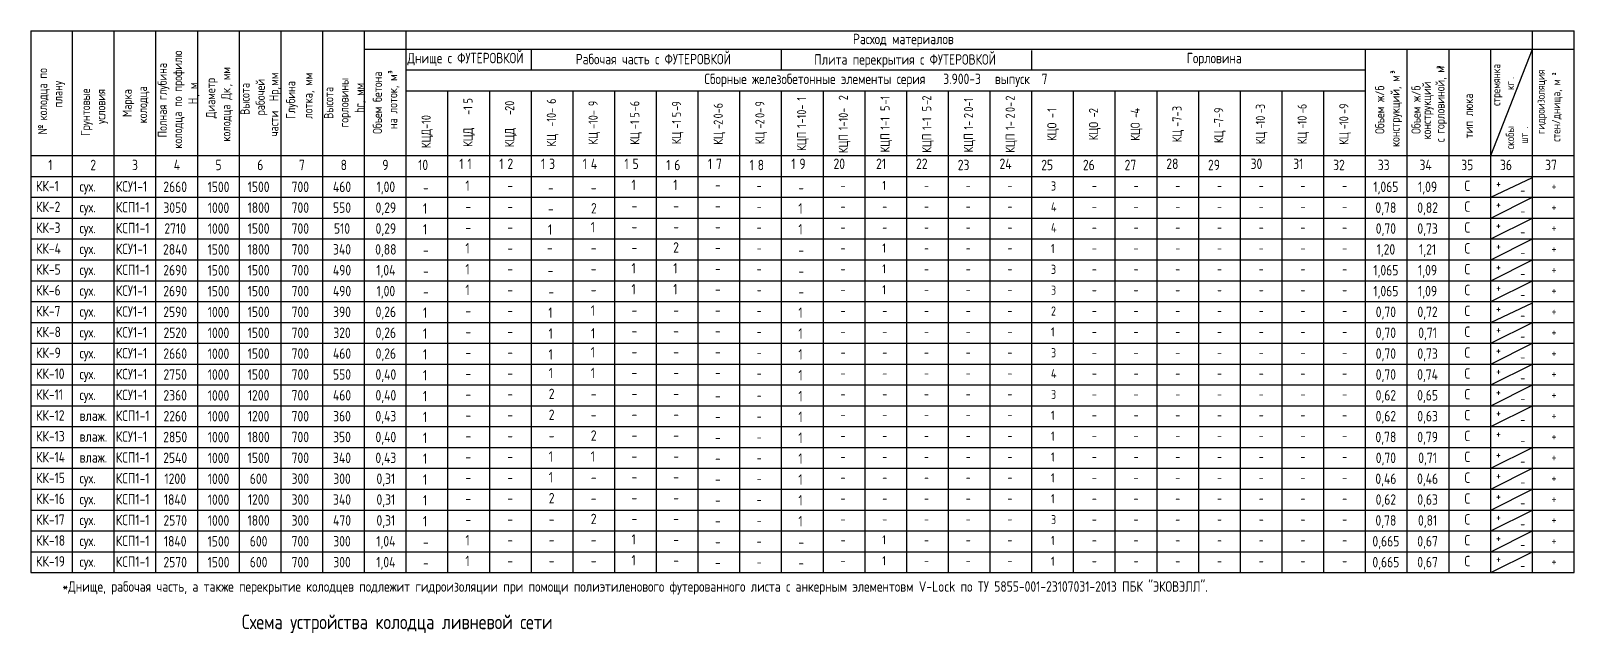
# Model space of a CAD drawing. Header units: millimetres. Extents: x 24859265 to 26550985, y 32092698 to 33532929.
# Drawn here: x 26067034 to 26104034, y 33061405 to 33075848 of the extents above; entities that cross this region are included whole.
import ezdxf
from ezdxf.enums import TextEntityAlignment as Align

# ---------------------------------------------------------------- set-up
doc = ezdxf.new("R2010")
doc.units = ezdxf.units.MM
doc.styles.add('GOST 2.304', font='GOST_0.TTF')

msp = doc.modelspace()

# ---------------------------------------------------------------- linework, layer by layer
for p, q in [((26067033.5911, 33075848.4948), (26104033.5911, 33075848.4948)), ((26068033.5911, 33062857.321), (26068033.5911, 33075848.4948)), ((26069033.5911, 33062857.321), (26069033.5911, 33075848.4948)), ((26070033.5911, 33062857.321), (26070033.5911, 33075848.4948)), ((26071033.5911, 33062857.321), (26071033.5911, 33075848.4948)), ((26072033.5911, 33062857.321), (26072033.5911, 33075848.4948)), ((26073033.5911, 33062857.321), (26073033.5911, 33075848.4948)), ((26074033.5911, 33062857.321), (26074033.5911, 33075848.4948)), ((26075033.5911, 33062857.321), (26075033.5911, 33075848.4948)), ((26076033.5911, 33062857.321), (26076033.5911, 33075848.4948)), ((26103033.5911, 33062857.321), (26103033.5911, 33075848.4948)), ((26104033.5911, 33062857.321), (26104033.5911, 33075848.4948)), ((26075033.5911, 33075413.3978), (26104033.5911, 33075413.3978)), ((26079033.5911, 33074913.3978), (26079033.5911, 33075413.3978)), ((26085033.5911, 33074913.3978), (26085033.5911, 33075413.3978)), ((26099033.5911, 33062857.321), (26099033.5911, 33075413.3978)), ((26100033.5911, 33062857.321), (26100033.5911, 33075413.3978)), ((26101033.5911, 33062857.321), (26101033.5911, 33075413.3978)), ((26102033.5911, 33066857.321), (26102033.5911, 33075413.3978)), ((26103033.5911, 33062857.321), (26103033.5911, 33075413.3978)), ((26091033.5911, 33074913.3978), (26091033.5911, 33075380.9463)), ((26068033.5911, 33062857.321), (26068033.5911, 33074848.4948)), ((26069033.5911, 33062857.321), (26069033.5911, 33074848.4948)), ((26070033.5911, 33062857.321), (26070033.5911, 33074848.4948)), ((26071033.5911, 33062857.321), (26071033.5911, 33074848.4948)), ((26072033.5911, 33062857.321), (26072033.5911, 33074848.4948)), ((26074033.5911, 33062857.321), (26074033.5911, 33074848.4948)), ((26075033.5911, 33062857.321), (26075033.5911, 33074848.4948)), ((26076033.5911, 33074913.3978), (26099033.5911, 33074913.3978)), ((26076033.5911, 33062857.321), (26076033.5911, 33074848.4948)), ((26076033.5911, 33074413.3978), (26099033.5911, 33074413.3978)), ((26077033.5911, 33062857.321), (26077033.5911, 33074413.3978)), ((26078033.5911, 33062857.321), (26078033.5911, 33074413.3978)), ((26079033.5911, 33062857.321), (26079033.5911, 33074413.3978)), ((26080033.5911, 33062857.321), (26080033.5911, 33074413.3978)), ((26081033.5911, 33062857.321), (26081033.5911, 33074413.3978)), ((26082033.5911, 33062857.321), (26082033.5911, 33074413.3978)), ((26083033.5911, 33062857.321), (26083033.5911, 33074413.3978)), ((26084033.5911, 33062857.321), (26084033.5911, 33074413.3978)), ((26085033.5911, 33062857.321), (26085033.5911, 33074413.3978)), ((26086033.5911, 33062857.321), (26086033.5911, 33074413.3978)), ((26087033.5911, 33062857.321), (26087033.5911, 33074413.3978)), ((26088033.5911, 33062857.321), (26088033.5911, 33074413.3978)), ((26089033.5911, 33062857.321), (26089033.5911, 33074413.3978)), ((26090033.5911, 33062857.321), (26090033.5911, 33074413.3978)), ((26091033.5911, 33062857.321), (26091033.5911, 33074413.3978)), ((26092033.5911, 33062857.321), (26092033.5911, 33074413.3978)), ((26093033.5911, 33062857.321), (26093033.5911, 33074413.3978)), ((26094033.5911, 33062857.321), (26094033.5911, 33074413.3978)), ((26095033.5911, 33062857.321), (26095033.5911, 33074413.3978)), ((26096033.5911, 33062857.321), (26096033.5911, 33074413.3978)), ((26097033.5911, 33062857.321), (26097033.5911, 33074413.3978)), ((26098033.5911, 33062857.321), (26098033.5911, 33074413.3978)), ((26102033.5911, 33062857.321), (26102033.5911, 33074413.3978)), ((26103033.5911, 33062857.321), (26103033.5911, 33074413.3978)), ((26104033.5911, 33067357.321), (26104033.5911, 33074413.3978)), ((26101033.5911, 33062857.321), (26101033.5911, 33073913.3978)), ((26077033.5911, 33062857.321), (26077033.5911, 33073413.3978)), ((26078033.5911, 33062857.321), (26078033.5911, 33073413.3978)), ((26079033.5911, 33062857.321), (26079033.5911, 33073413.3978)), ((26080033.5911, 33062857.321), (26080033.5911, 33073413.3978)), ((26081033.5911, 33062857.321), (26081033.5911, 33073413.3978)), ((26082033.5911, 33062857.321), (26082033.5911, 33073413.3978)), ((26083033.5911, 33062857.321), (26083033.5911, 33073413.3978)), ((26084033.5911, 33062857.321), (26084033.5911, 33073413.3978)), ((26085033.5911, 33062857.321), (26085033.5911, 33073413.3978)), ((26086033.5911, 33062857.321), (26086033.5911, 33073413.3978)), ((26087033.5911, 33062857.321), (26087033.5911, 33073413.3978)), ((26088033.5911, 33062857.321), (26088033.5911, 33073413.3978)), ((26089033.5911, 33062857.321), (26089033.5911, 33073413.3978)), ((26090033.5911, 33062857.321), (26090033.5911, 33073413.3978)), ((26091033.5911, 33062857.321), (26091033.5911, 33073413.3978)), ((26092033.5911, 33062857.321), (26092033.5911, 33073413.3978)), ((26093033.5911, 33062857.321), (26093033.5911, 33073413.3978)), ((26094033.5911, 33062857.321), (26094033.5911, 33073413.3978)), ((26095033.5911, 33062857.321), (26095033.5911, 33073413.3978)), ((26096033.5911, 33062857.321), (26096033.5911, 33073413.3978)), ((26097033.5911, 33062857.321), (26097033.5911, 33073413.3978)), ((26098033.5911, 33062857.321), (26098033.5911, 33073413.3978)), ((26067033.5911, 33072857.321), (26104033.5911, 33072857.321)), ((26067033.5911, 33072357.321), (26104033.5911, 33072357.321)), ((26102033.5911, 33071857.321), (26103033.5911, 33072329.2825)), ((26067033.5911, 33071857.321), (26104033.5911, 33071857.321)), ((26102033.5911, 33071357.321), (26103033.5911, 33071857.321)), ((26067033.5911, 33071357.321), (26104033.5911, 33071357.321)), ((26102033.5911, 33070857.321), (26103033.5911, 33071357.321)), ((26067033.5911, 33070857.321), (26104033.5911, 33070857.321)), ((26102033.5911, 33070357.321), (26103033.5911, 33070857.321)), ((26067033.5911, 33070357.321), (26104033.5911, 33070357.321)), ((26102033.5911, 33069857.321), (26103033.5911, 33070357.321)), ((26067033.5911, 33069857.321), (26104033.5911, 33069857.321)), ((26102033.5911, 33069357.321), (26103033.5911, 33069857.321)), ((26067033.5911, 33069357.321), (26104033.5911, 33069357.321)), ((26102033.5911, 33068857.321), (26103033.5911, 33069329.2825)), ((26067033.5911, 33068857.321), (26104033.5911, 33068857.321)), ((26102033.5911, 33068357.321), (26103033.5911, 33068857.321)), ((26067033.5911, 33068357.321), (26104033.5911, 33068357.321)), ((26102033.5911, 33067857.321), (26103033.5911, 33068357.321)), ((26067033.5911, 33067857.321), (26104033.5911, 33067857.321)), ((26102033.5911, 33067357.321), (26103033.5911, 33067857.321)), ((26067033.5911, 33067357.321), (26104033.5911, 33067357.321)), ((26102033.5911, 33066857.321), (26103033.5911, 33067357.321)), ((26067033.5911, 33066857.321), (26104033.5911, 33066857.321)), ((26102033.5911, 33066357.321), (26103033.5911, 33066857.321)), ((26067033.5911, 33066357.321), (26104033.5911, 33066357.321)), ((26067033.5911, 33065857.321), (26104033.5911, 33065857.321)), ((26102033.5911, 33065357.321), (26103033.5911, 33065857.321)), ((26067033.5911, 33065357.321), (26104033.5911, 33065357.321)), ((26102033.5911, 33064857.321), (26103033.5911, 33065357.321)), ((26067033.5911, 33064857.321), (26104033.5911, 33064857.321)), ((26102033.5911, 33064357.321), (26103033.5911, 33064857.321)), ((26067033.5911, 33064357.321), (26104033.5911, 33064357.321)), ((26102033.5911, 33063857.321), (26103033.5911, 33064357.321)), ((26067033.5911, 33063857.321), (26104033.5911, 33063857.321)), ((26102033.5911, 33063357.321), (26103033.5911, 33063857.321)), ((26067033.5911, 33063357.321), (26104033.5911, 33063357.321)), ((26102033.5911, 33062857.321), (26103033.5911, 33063357.321)), ((26067033.5911, 33062857.321), (26104033.5911, 33062857.321))]:
    msp.add_line(p, q)
at = {"ltscale": 0.01}
for p, q in [((26067033.5911, 33075848.4948), (26067033.5911, 33067357.321)), ((26102033.5911, 33072857.321), (26103033.5911, 33075413.3978)), ((26067033.5911, 33074848.4948), (26067033.5911, 33062857.321))]:
    msp.add_line(p, q, dxfattribs=at)

# ---------------------------------------------------------------- texts
at = {"linetype": 'ByBlock', "style": 'GOST 2.304'}
for s, height, p in [('Расход материалов', 250, (26086743.3921, 33075528.707)), ('Днище с ФУТЕРОВКОЙ', 250, (26076061.947, 33075071.3043)), ('Рабочая часть с ФУТЕРОВКОЙ', 250, (26080095.877, 33075046.5274)), ('Плита перекрытия с ФУТЕРОВКОЙ', 250, (26085814.8138, 33075038.2328)), ('Горловина', 250, (26094744.2092, 33075071.3043)), ('Сборные железобетонные элементы серия ', 250, (26083180.9855, 33074571.3043)), ('3.900-3 ', 250, (26088907.653, 33074571.3043)), ('выпуск ', 250, (26090145.3887, 33074571.3043)), ('7', 250, (26091266.7019, 33074571.3043)), ('*Днище, рабочая часть, а также перекрытие колодцев подлежит гидроизоляции при помощи полиэтиленового футерованного листа с анкерным элементовм V-Lock по ТУ 5855-001-23107031-2013 ПБК "ЭКОВЭЛЛ".', 250, (26067791.2154, 33062398.2606)), ('Схема устройства колодца ливневой сети', 350, (26072094.4559, 33061500.0087))]:
    msp.add_text(s, height=height, dxfattribs=at).set_placement(p)
for s, height, p in [('Полная глубина', 220, (26070293.7639, 33073292.9318)), ('колодца по профилю', 220, (26070660.4306, 33073024.3076)), ('стремянка', 200, (26102262.7074, 33074048.4722)), ('колодца по', 220, (26067424.84, 33073701.8766)), ('Диаметр', 220, (26071452.4433, 33073754.2612)), ('мм', 220, (26071819.11, 33074667.0063)), ('рабочей', 220, (26072643.8767, 33073819.9347)), ('мм', 220, (26072970.599, 33074533.8294)), ('лотка, мм', 220, (26073786.8824, 33073738.6697)), ('горловины', 220, (26074650.408, 33073531.1511)), ('Объем бетона ', 220, (26075452.4433, 33073375.2278)), ('³', 220, (26075819.11, 33074819.5945)), ('на лоток, м', 220, (26075819.11, 33073492.5744)), ('конструкций, м', 220, (26099850.5206, 33073063.6157)), ('³', 220, (26099850.5206, 33074819.5945)), ('с горловиной, м', 220, (26100928.3578, 33073178.3703)), ('³', 220, (26100958.5959, 33074934.349)), ('.', 200, (26102596.0407, 33074697.6623)), ('гидроизоляция', 200, (26103330.787, 33073373.6709)), ('стен/днища, м', 200, (26103702.2156, 33073188.0841)), ('²', 200, (26103702.2156, 33074779.2028)), ('плану', 220, (26067791.5067, 33074012.8249)), ('Грунтовые', 220, (26068452.4433, 33073328.0391)), ('условия', 220, (26068819.11, 33073614.9667)), ('Марка', 220, (26069452.4433, 33073781.0143)), ('колодца', 220, (26069819.11, 33073630.1571)), ('м', 220, (26071027.0972, 33074451.9923)), (', ', 220, (26071027.0972, 33074269.7066)), ('колодца Дк', 220, (26071819.11, 33073193.8721)), (', ', 220, (26071819.11, 33074513.9366)), ('Высота', 220, (26072277.21, 33073833.9875)), ('части  Нр', 220, (26072970.599, 33073315.2359)), (',', 220, (26072970.599, 33074439.5437)), ('Глубина', 220, (26073372.6812, 33073738.6697)), ('Высота', 220, (26074283.7414, 33073738.6697)), (' hr, мм', 220, (26075017.0747, 33073766.9554)), ('Объем ж/б ', 220, (26099483.8539, 33073375.2278)), ('Объем ж/б ', 220, (26100353.5248, 33073375.2278)), ('конструкций', 220, (26100604.5426, 33073242.1221)), ('тип люка', 220, (26101610.4181, 33073268.7189)), ('кг', 200, (26102596.0407, 33074430.86)), ('Н', 220, (26071027.0972, 33074089.303)), ('9', 220, (26080622.2518, 33074042.7469)), ('-10-', 220, (26080622.2518, 33073496.1985)), ('-6', 220, (26081622.2518, 33073919.5259)), ('9', 220, (26082622.2518, 33074034.283)), ('-', 220, (26082622.2518, 33073931.9365)), ('0-6', 220, (26083622.2518, 33073748.5982)), ('9', 220, (26084622.2518, 33074034.283)), ('0-', 220, (26084622.2518, 33073761.0088)), ('1', 220, (26085622.2518, 33074175.1749)), ('-10-', 220, (26085622.2518, 33073628.6264)), ('2', 220, (26086622.2518, 33074183.6387)), ('1-10-', 220, (26086622.2518, 33073466.1626)), ('-1', 220, (26087622.2518, 33074081.5773)), ('5', 220, (26087622.2518, 33073927.5773)), ('2', 220, (26088622.2518, 33074175.1749)), ('5', 220, (26088622.2518, 33073918.8283)), ('-', 220, (26088622.2518, 33074072.8283)), ('0-1', 220, (26089622.2518, 33073910.6496)), ('2', 220, (26090622.2518, 33074175.1749)), ('0-', 220, (26090622.2518, 33073901.9006)), ('1', 220, (26091622.2518, 33073910.6496)), ('2', 220, (26092621.3514, 33073876.0739)), ('4', 220, (26093621.3514, 33073865.0739)), ('3', 220, (26094621.3514, 33073924.711)), ('7-9', 220, (26095621.3514, 33073634.0739)), ('3', 220, (26096621.3514, 33073971.2472)), ('-', 220, (26096621.3514, 33073868.9006)), ('6', 220, (26097621.3514, 33073971.2472)), ('-', 220, (26097621.3514, 33073868.9006)), ('-9', 220, (26098622.2518, 33073856.1899)), ('№', 220, (26067424.84, 33073364.1929)), ('5', 220, (26081622.2518, 33073765.5259)), ('-1', 220, (26081622.2518, 33073492.2517)), ('5', 220, (26082622.2518, 33073777.9365)), ('-1', 220, (26082622.2518, 33073504.6623)), ('2', 220, (26083622.2518, 33073594.5982)), ('-', 220, (26083622.2518, 33073492.2517)), ('2', 220, (26084622.2518, 33073607.0088)), ('-', 220, (26084622.2518, 33073504.6623)), ('1', 220, (26085622.2518, 33073518.6264)), ('1-1', 220, (26087622.2518, 33073483.3754)), ('1-1', 220, (26088622.2518, 33073474.6264)), ('2', 220, (26089622.2518, 33073756.6496)), ('1-', 220, (26089622.2518, 33073483.3754)), ('2', 220, (26090622.2518, 33073747.9006)), ('1-', 220, (26090622.2518, 33073474.6264)), ('КЦО', 220, (26091622.2518, 33073206.6496)), ('-', 220, (26091622.2518, 33073756.6496)), ('КЦО', 220, (26092621.3514, 33073223.7274)), ('-', 220, (26092621.3514, 33073773.7274)), ('КЦО', 220, (26093621.3514, 33073212.7274)), ('-', 220, (26093621.3514, 33073762.7274)), ('-7-', 220, (26094621.3514, 33073549.0903)), ('-', 220, (26095621.3514, 33073531.7274)), ('10', 220, (26096621.3514, 33073604.9006)), ('-', 220, (26096621.3514, 33073502.5541)), ('10', 220, (26097621.3514, 33073604.9006)), ('-', 220, (26097621.3514, 33073502.5541)), ('10', 220, (26098622.2518, 33073592.1899)), ('-', 220, (26098622.2518, 33073489.8434)), ('КЦ', 220, (26080622.2518, 33073122.1985)), ('КЦ', 220, (26081622.2518, 33073118.2517)), ('КЦ', 220, (26082622.2518, 33073130.6623)), ('КЦ', 220, (26083622.2518, 33073118.2517)), ('КЦ', 220, (26084622.2518, 33073130.6623)), ('КЦП', 220, (26085622.2518, 33072968.6264)), ('КЦП', 220, (26086622.2518, 33072916.1626)), ('КЦП', 220, (26087622.2518, 33072933.3754)), ('КЦП', 220, (26088622.2518, 33072924.6264)), ('КЦП', 220, (26089622.2518, 33072933.3754)), ('КЦП', 220, (26090622.2518, 33072924.6264)), ('КЦ', 220, (26094621.3514, 33073175.0903)), ('КЦ', 220, (26095621.3514, 33073157.7274)), ('КЦ', 220, (26096621.3514, 33073128.5541)), ('КЦ', 220, (26097621.3514, 33073128.5541)), ('КЦ', 220, (26098622.2518, 33073115.8434)), ('скобы', 200, (26102595.9497, 33073010.7578)), ('шт', 200, (26102929.2831, 33073150.7578)), ('.', 200, (26102929.2831, 33073510.7578))]:
    msp.add_text(s, height=height, rotation=90, dxfattribs=at).set_placement(p)
at = {"style": 'GOST 2.304'}
for s, p in [('5', (26077622.2518, 33074107.7764)), ('-1', (26077622.2518, 33073834.5022)), ('20', (26078621.3514, 33073930.6459)), ('-', (26078621.3514, 33073828.2994)), ('6', (26079622.2518, 33074097.7469)), ('-10-', (26079622.2518, 33073551.1985)), ('КЦД-10', (26076620.1477, 33073036.1393)), ('КЦД', (26077622.2518, 33073064.5022)), ('КЦД', (26078621.3514, 33073058.2994)), ('КЦ', (26079622.2518, 33073074.5318))]:
    msp.add_text(s, height=220, rotation=90, dxfattribs=at).set_placement(p)
for s, height, p in [('1', 250, (26067448.8657, 33072507.3679)), ('2', 250, (26068460.1534, 33072507.3679)), ('3', 250, (26069460.1534, 33072507.3679)), ('4', 250, (26070460.1534, 33072507.3679)), ('5', 250, (26071460.1534, 33072507.3679)), ('6', 250, (26072460.1534, 33072507.3679)), ('7', 250, (26073460.1534, 33072507.3679)), ('8', 250, (26074460.1534, 33072507.3679)), ('9', 250, (26075460.1534, 33072507.3679)), ('10', 250, (26076318.972, 33072507.3679)), ('1', 250, (26077307.0063, 33072534.3831)), ('1', 250, (26077501.2423, 33072534.3831)), ('1', 250, (26078265.3397, 33072534.3831)), ('2', 250, (26078459.5757, 33072534.3831)), ('1', 250, (26079265.3397, 33072534.3831)), ('3', 250, (26079459.5757, 33072534.3831)), ('1', 250, (26080265.3397, 33072534.3831)), ('4', 250, (26080459.5757, 33072534.3831)), ('1', 250, (26081265.3397, 33072534.3831)), ('5', 250, (26081459.5757, 33072534.3831)), ('1', 250, (26082265.3397, 33072506.3447)), ('6', 250, (26082459.5757, 33072506.3447)), ('1', 250, (26083265.3397, 33072534.3831)), ('7', 250, (26083459.5757, 33072534.3831)), ('1', 250, (26084265.3397, 33072506.3447)), ('8', 250, (26084459.5757, 33072506.3447)), ('1', 250, (26085265.3397, 33072534.3831)), ('9', 250, (26085459.5757, 33072534.3831)), ('20', 250, (26086277.3053, 33072535.4063)), ('21', 250, (26087298.1387, 33072535.4063)), ('22', 250, (26088256.472, 33072535.4063)), ('23', 250, (26089256.472, 33072507.3679)), ('24', 250, (26090256.472, 33072535.4063)), ('25', 250, (26091256.472, 33072507.3679)), ('26', 250, (26092256.472, 33072507.3679)), ('27', 250, (26093256.472, 33072507.3679)), ('28', 250, (26094256.472, 33072535.4063)), ('29', 250, (26095256.472, 33072507.3679)), ('30', 250, (26096277.3053, 33072535.4063)), ('31', 250, (26097298.1387, 33072535.4063)), ('32', 250, (26098256.472, 33072507.3679)), ('33', 250, (26099326.2018, 33072507.3679)), ('34', 250, (26100326.2018, 33072507.3679)), ('35', 250, (26101326.2018, 33072507.3679)), ('36', 250, (26102256.472, 33072507.3679)), ('37', 250, (26103338.1604, 33072507.3679)), ('КК-1', 250, (26067155.6963, 33072001.9316)), ('сух.', 250, (26068200.1768, 33071994.3148)), ('КСУ1-1', 250, (26069070.9433, 33071993.4144)), ('1', 250, (26077452.609, 33072010.4676)), ('-', 250, (26078456.0197, 33072016.7082)), ('1', 250, (26081433.7797, 33072029.0842)), ('1', 250, (26082433.7797, 33072029.0842)), ('-', 250, (26083433.7797, 33072029.0842)), ('-', 220, (26084433.7797, 33072029.0842)), ('-', 220, (26086445.6457, 33072031.5734)), ('1', 220, (26087445.6457, 33072031.5734)), ('-', 220, (26088445.6457, 33072031.5734)), ('-', 220, (26089445.6457, 33072031.5734)), ('-', 220, (26090445.6457, 33072031.5734)), ('3', 220, (26091490.4099, 33072018.4261)), ('-', 220, (26092470.6568, 33072028.7686)), ('-', 220, (26093470.6568, 33072028.7686)), ('-', 220, (26094470.6568, 33072028.7686)), ('-', 220, (26095470.6568, 33072028.7686)), ('-', 220, (26096470.6568, 33072028.7686)), ('-', 220, (26097470.6568, 33072028.7686)), ('-', 220, (26098470.6568, 33072028.7686)), ('С', 250, (26101405.8985, 33072008.2514)), ('+', 220, (26102158.9953, 33072079.2892)), ('+', 220, (26103490.4099, 33072018.4261)), ('КК-2', 250, (26067155.6963, 33071501.9316)), ('КСП1-1', 250, (26069070.9433, 33071493.4144)), ('1', 250, (26076435.0549, 33071464.63)), ('-', 250, (26076435.0549, 33071964.63)), ('-', 250, (26079431.0579, 33071958.0536)), ('-', 250, (26080458.0208, 33071962.5549)), ('2', 250, (26080463.4998, 33071469.0721)), ('1', 250, (26085435.0549, 33071464.63)), ('-', 250, (26085435.0549, 33071964.63)), ('4', 220, (26091490.4099, 33071518.4261)), ('С', 250, (26101405.8985, 33071508.2514)), ('+', 220, (26102158.9953, 33071579.2892)), ('-', 220, (26102742.1376, 33071917.1045)), ('сух.', 250, (26068200.1768, 33071494.3148)), ('-', 250, (26077452.609, 33071510.4676)), ('-', 250, (26078456.0197, 33071516.7082)), ('-', 250, (26079431.0579, 33071458.0536)), ('-', 250, (26081433.7797, 33071529.0842)), ('-', 250, (26082433.7797, 33071529.0842)), ('-', 250, (26083433.7797, 33071529.0842)), ('-', 220, (26084433.7797, 33071529.0842)), ('-', 220, (26086445.6457, 33071531.5734)), ('-', 220, (26087445.6457, 33071531.5734)), ('-', 220, (26088445.6457, 33071531.5734)), ('-', 220, (26089445.6457, 33071531.5734)), ('-', 220, (26090445.6457, 33071531.5734)), ('-', 220, (26092470.6568, 33071528.7686)), ('-', 220, (26093470.6568, 33071528.7686)), ('-', 220, (26094470.6568, 33071528.7686)), ('-', 220, (26095470.6568, 33071528.7686)), ('-', 220, (26096470.6568, 33071528.7686)), ('-', 220, (26097470.6568, 33071528.7686)), ('-', 220, (26098470.6568, 33071528.7686)), ('-', 220, (26102742.1376, 33071417.1045)), ('+', 220, (26103490.4099, 33071518.4261)), ('КК-3', 250, (26067155.6963, 33071001.9316)), ('сух.', 250, (26068200.1768, 33070994.3148)), ('КСП1-1', 250, (26069070.9433, 33070993.4144)), ('1', 250, (26076435.0549, 33070964.63)), ('-', 250, (26077452.609, 33071010.4676)), ('-', 250, (26078456.0197, 33071016.7082)), ('1', 250, (26079431.0579, 33070958.0536)), ('1', 250, (26080458.0208, 33071018.4261)), ('-', 250, (26081433.7797, 33071029.0842)), ('-', 250, (26082433.7797, 33071029.0842)), ('-', 250, (26083433.7797, 33071029.0842)), ('-', 220, (26084433.7797, 33071029.0842)), ('1', 250, (26085435.0549, 33070964.63)), ('-', 220, (26086445.6457, 33071031.5734)), ('-', 220, (26087445.6457, 33071031.5734)), ('-', 220, (26088445.6457, 33071031.5734)), ('-', 220, (26089445.6457, 33071031.5734)), ('-', 220, (26090445.6457, 33071031.5734)), ('4', 220, (26091490.4099, 33071018.4261)), ('-', 220, (26092470.6568, 33071028.7686)), ('-', 220, (26093470.6568, 33071028.7686)), ('-', 220, (26094470.6568, 33071028.7686)), ('-', 220, (26095470.6568, 33071028.7686)), ('-', 220, (26096470.6568, 33071028.7686)), ('-', 220, (26097470.6568, 33071028.7686)), ('-', 220, (26098470.6568, 33071028.7686)), ('С', 250, (26101405.8985, 33071008.2514)), ('+', 220, (26102158.9953, 33071079.2892)), ('-', 220, (26102742.1376, 33070917.1045)), ('+', 220, (26103490.4099, 33071018.4261)), ('КК-4', 250, (26067155.6963, 33070501.9316)), ('сух.', 250, (26068200.1768, 33070494.3148)), ('КСУ1-1', 250, (26069070.9433, 33070493.4144)), ('1', 250, (26077452.609, 33070510.4676)), ('-', 250, (26078456.0197, 33070516.7082)), ('-', 250, (26079409.4214, 33070521.1907)), ('-', 250, (26080458.0208, 33070518.4261)), ('-', 250, (26081433.7797, 33070529.0842)), ('2', 250, (26082433.7797, 33070529.0842)), ('-', 250, (26083433.7797, 33070529.0842)), ('-', 220, (26084433.7797, 33070529.0842)), ('-', 220, (26086445.6457, 33070531.5734)), ('1', 220, (26087445.6457, 33070531.5734)), ('-', 220, (26088445.6457, 33070531.5734)), ('-', 220, (26089445.6457, 33070531.5734)), ('-', 220, (26090445.6457, 33070531.5734)), ('1', 220, (26091490.4099, 33070518.4261)), ('-', 220, (26092470.6568, 33070528.7686)), ('-', 220, (26093470.6568, 33070528.7686)), ('-', 220, (26094470.6568, 33070528.7686)), ('-', 220, (26095470.6568, 33070528.7686)), ('-', 220, (26096470.6568, 33070528.7686)), ('-', 220, (26097470.6568, 33070528.7686)), ('-', 220, (26098470.6568, 33070528.7686)), ('С', 250, (26101405.8985, 33070508.2514)), ('+', 220, (26102158.9953, 33070579.2892)), ('+', 220, (26103490.4099, 33070518.4261)), ('КК-5', 250, (26067155.6963, 33070001.9316)), ('КСП1-1', 250, (26069070.9433, 33069993.4144)), ('-', 250, (26076435.0549, 33070464.63)), ('1', 250, (26077452.609, 33070010.4676)), ('1', 250, (26081433.7797, 33070029.0842)), ('1', 250, (26082433.7797, 33070029.0842)), ('-', 250, (26085435.0549, 33070464.63)), ('1', 220, (26087445.6457, 33070031.5734)), ('3', 220, (26091490.4099, 33070018.4261)), ('С', 250, (26101405.8985, 33070008.2514)), ('-', 220, (26102742.1376, 33070417.1045)), ('сух.', 250, (26068200.1768, 33069994.3148)), ('-', 250, (26076435.0549, 33069964.63)), ('-', 250, (26078456.0197, 33070016.7082)), ('-', 250, (26079424.477, 33069977.7827)), ('-', 250, (26080458.0208, 33070018.4261)), ('-', 250, (26083433.7797, 33070029.0842)), ('-', 220, (26084433.7797, 33070029.0842)), ('-', 250, (26085435.0549, 33069964.63)), ('-', 220, (26086445.6457, 33070031.5734)), ('-', 220, (26088445.6457, 33070031.5734)), ('-', 220, (26089445.6457, 33070031.5734)), ('-', 220, (26090445.6457, 33070031.5734)), ('-', 220, (26092470.6568, 33070028.7686)), ('-', 220, (26093470.6568, 33070028.7686)), ('-', 220, (26094470.6568, 33070028.7686)), ('-', 220, (26095470.6568, 33070028.7686)), ('-', 220, (26096470.6568, 33070028.7686)), ('-', 220, (26097470.6568, 33070028.7686)), ('-', 220, (26098470.6568, 33070028.7686)), ('+', 220, (26102158.9953, 33070079.2892)), ('-', 220, (26102742.1376, 33069917.1045)), ('+', 220, (26103490.4099, 33070018.4261)), ('КК-6', 250, (26067155.6963, 33069501.9316)), ('сух.', 250, (26068200.1768, 33069494.3148)), ('КСУ1-1', 250, (26069070.9433, 33069493.4144)), ('-', 250, (26076435.0549, 33069464.63)), ('1', 250, (26077452.609, 33069510.4676)), ('-', 250, (26078456.0197, 33069516.7082)), ('-', 250, (26079439.8627, 33069464.63)), ('-', 250, (26080458.0208, 33069518.4261)), ('1', 250, (26081433.7797, 33069529.0842)), ('1', 250, (26082433.7797, 33069529.0842)), ('-', 250, (26083433.7797, 33069529.0842)), ('-', 220, (26084433.7797, 33069529.0842)), ('-', 250, (26085435.0549, 33069464.63)), ('-', 220, (26086445.6457, 33069531.5734)), ('1', 220, (26087445.6457, 33069531.5734)), ('-', 220, (26088445.6457, 33069531.5734)), ('-', 220, (26089445.6457, 33069531.5734)), ('-', 220, (26090445.6457, 33069531.5734)), ('3', 220, (26091490.4099, 33069518.4261)), ('-', 220, (26092470.6568, 33069528.7686)), ('-', 220, (26093470.6568, 33069528.7686)), ('-', 220, (26094470.6568, 33069528.7686)), ('-', 220, (26095470.6568, 33069528.7686)), ('-', 220, (26096470.6568, 33069528.7686)), ('-', 220, (26097470.6568, 33069528.7686)), ('-', 220, (26098470.6568, 33069528.7686)), ('С', 250, (26101405.8985, 33069508.2514)), ('+', 220, (26102158.9953, 33069579.2892)), ('-', 220, (26102742.1376, 33069417.1045)), ('+', 220, (26103490.4099, 33069518.4261)), ('КК-7', 250, (26067155.6963, 33069001.9316)), ('сух.', 250, (26068200.1768, 33068994.3148)), ('КСУ1-1', 250, (26069070.9433, 33068993.4144)), ('1', 250, (26076435.0549, 33068964.63)), ('-', 250, (26077452.609, 33069010.4676)), ('-', 250, (26078456.0197, 33069016.7082)), ('1', 250, (26079439.8627, 33068964.63)), ('1', 250, (26080458.0208, 33069018.4261)), ('-', 250, (26081433.7797, 33069029.0842)), ('-', 250, (26082433.7797, 33069029.0842)), ('-', 250, (26083433.7797, 33069029.0842)), ('-', 220, (26084433.7797, 33069029.0842)), ('1', 250, (26085435.0549, 33068964.63)), ('-', 220, (26086445.6457, 33069031.5734)), ('-', 220, (26087445.6457, 33069031.5734)), ('-', 220, (26088445.6457, 33069031.5734)), ('-', 220, (26089445.6457, 33069031.5734)), ('-', 220, (26090445.6457, 33069031.5734)), ('2', 220, (26091490.4099, 33069018.4261)), ('-', 220, (26092470.6568, 33069028.7686)), ('-', 220, (26093470.6568, 33069028.7686)), ('-', 220, (26094470.6568, 33069028.7686)), ('-', 220, (26095470.6568, 33069028.7686)), ('-', 220, (26096470.6568, 33069028.7686)), ('-', 220, (26097470.6568, 33069028.7686)), ('-', 220, (26098470.6568, 33069028.7686)), ('С', 250, (26101405.8985, 33069008.2514)), ('+', 220, (26102158.9953, 33069079.2892)), ('+', 220, (26103490.4099, 33069018.4261)), ('КК-8', 250, (26067155.6963, 33068501.9316)), ('С', 250, (26101405.8985, 33068508.2514)), ('-', 220, (26102742.1376, 33068917.1045)), ('сух.', 250, (26068200.1768, 33068494.3148)), ('КСУ1-1', 250, (26069070.9433, 33068493.4144)), ('1', 250, (26076435.0549, 33068464.63)), ('-', 250, (26077452.609, 33068510.4676)), ('-', 250, (26078456.0197, 33068516.7082)), ('1', 250, (26079445.9549, 33068464.63)), ('1', 250, (26080463.4998, 33068469.0721)), ('-', 250, (26081433.7797, 33068529.0842)), ('-', 250, (26082433.7797, 33068529.0842)), ('-', 250, (26083433.7797, 33068529.0842)), ('-', 220, (26084433.7797, 33068529.0842)), ('1', 250, (26085435.0549, 33068464.63)), ('-', 220, (26086445.6457, 33068531.5734)), ('-', 220, (26087445.6457, 33068531.5734)), ('-', 220, (26088445.6457, 33068531.5734)), ('-', 220, (26089445.6457, 33068531.5734)), ('-', 220, (26090445.6457, 33068531.5734)), ('1', 220, (26091490.4099, 33068518.4261)), ('-', 220, (26092470.6568, 33068528.7686)), ('-', 220, (26093470.6568, 33068528.7686)), ('-', 220, (26094470.6568, 33068528.7686)), ('-', 220, (26095470.6568, 33068528.7686)), ('-', 220, (26096470.6568, 33068528.7686)), ('-', 220, (26097470.6568, 33068528.7686)), ('-', 220, (26098470.6568, 33068528.7686)), ('+', 220, (26102158.9953, 33068579.2892)), ('-', 220, (26102742.1376, 33068417.1045)), ('+', 220, (26103490.4099, 33068518.4261)), ('КК-9', 250, (26067155.6963, 33068001.9316)), ('сух.', 250, (26068200.1768, 33067994.3148)), ('КСУ1-1', 250, (26069070.9433, 33067993.4144)), ('1', 250, (26076435.0549, 33067964.63)), ('-', 250, (26077452.609, 33068010.4676)), ('-', 250, (26078456.0197, 33068016.7082)), ('1', 250, (26079445.9549, 33067964.63)), ('1', 250, (26080458.0208, 33068018.4261)), ('-', 250, (26081433.7797, 33068029.0842)), ('-', 250, (26082433.7797, 33068029.0842)), ('-', 250, (26083433.7797, 33068029.0842)), ('-', 220, (26084433.7797, 33068029.0842)), ('1', 250, (26085435.0549, 33067964.63)), ('-', 220, (26086445.6457, 33068031.5734)), ('-', 220, (26087445.6457, 33068031.5734)), ('-', 220, (26088445.6457, 33068031.5734)), ('-', 220, (26089445.6457, 33068031.5734)), ('-', 220, (26090445.6457, 33068031.5734)), ('3', 220, (26091490.4099, 33068018.4261)), ('-', 220, (26092470.6568, 33068028.7686)), ('-', 220, (26093470.6568, 33068028.7686)), ('-', 220, (26094470.6568, 33068028.7686)), ('-', 220, (26095470.6568, 33068028.7686)), ('-', 220, (26096470.6568, 33068028.7686)), ('-', 220, (26097470.6568, 33068028.7686)), ('-', 220, (26098470.6568, 33068028.7686)), ('С', 250, (26101405.8985, 33068008.2514)), ('+', 220, (26102158.9953, 33068079.2892)), ('-', 220, (26102742.1376, 33067917.1045)), ('+', 220, (26103490.4099, 33068018.4261)), ('КК-10', 250, (26067155.6963, 33067501.9316)), ('сух.', 250, (26068200.1768, 33067494.3148)), ('КСУ1-1', 250, (26069070.9433, 33067493.4144)), ('1', 250, (26076435.0549, 33067464.63)), ('1', 250, (26079450.5744, 33067517.0788)), ('1', 250, (26080458.0208, 33067518.4261)), ('-', 250, (26081433.7797, 33067529.0842)), ('-', 250, (26082433.7797, 33067529.0842)), ('-', 250, (26083433.7797, 33067529.0842)), ('1', 250, (26085435.0549, 33067464.63)), ('4', 220, (26091490.4099, 33067518.4261)), ('С', 250, (26101405.8985, 33067508.2514)), ('+', 220, (26102158.9953, 33067579.2892)), ('+', 220, (26103490.4099, 33067518.4261)), ('-', 250, (26077452.609, 33067510.4676)), ('-', 250, (26078456.0197, 33067516.7082)), ('-', 220, (26084433.7797, 33067529.0842)), ('-', 220, (26086445.6457, 33067531.5734)), ('-', 220, (26087445.6457, 33067531.5734)), ('-', 220, (26088445.6457, 33067531.5734)), ('-', 220, (26089445.6457, 33067531.5734)), ('-', 220, (26090445.6457, 33067531.5734)), ('-', 220, (26092470.6568, 33067528.7686)), ('-', 220, (26093470.6568, 33067528.7686)), ('-', 220, (26094470.6568, 33067528.7686)), ('-', 220, (26095470.6568, 33067528.7686)), ('-', 220, (26096470.6568, 33067528.7686)), ('-', 220, (26097470.6568, 33067528.7686)), ('-', 220, (26098470.6568, 33067528.7686)), ('-', 220, (26102742.1376, 33067417.1045)), ('КК-11', 250, (26067155.6963, 33067001.9316)), ('сух.', 250, (26068200.1768, 33066994.3148)), ('КСУ1-1', 250, (26069070.9433, 33066993.4144)), ('1', 250, (26076435.0549, 33066964.63)), ('-', 250, (26077452.609, 33067010.4676)), ('-', 250, (26078456.0197, 33067016.7082)), ('2', 250, (26079450.5744, 33067017.0788)), ('-', 250, (26080458.0208, 33067018.4261)), ('-', 250, (26081433.7797, 33067029.0842)), ('-', 250, (26082433.7797, 33067029.0842)), ('-', 250, (26083433.7797, 33066974.261)), ('-', 220, (26084433.7797, 33066998.2409)), ('1', 250, (26085435.0549, 33066964.63)), ('-', 220, (26086445.6457, 33067031.5734)), ('-', 220, (26087445.6457, 33067031.5734)), ('-', 220, (26088445.6457, 33067031.5734)), ('-', 220, (26089445.6457, 33067031.5734)), ('-', 220, (26090445.6457, 33067031.5734)), ('3', 220, (26091490.4099, 33067018.4261)), ('-', 220, (26092470.6568, 33067028.7686)), ('-', 220, (26093470.6568, 33067028.7686)), ('-', 220, (26094470.6568, 33067028.7686)), ('-', 220, (26095470.6568, 33067028.7686)), ('-', 220, (26096470.6568, 33067028.7686)), ('-', 220, (26097470.6568, 33067028.7686)), ('-', 220, (26098470.6568, 33067028.7686)), ('С', 250, (26101405.8985, 33067008.2514)), ('+', 220, (26102158.9953, 33067079.2892)), ('-', 220, (26102742.1376, 33066917.1045)), ('+', 220, (26103490.4099, 33067018.4261)), ('КК-12', 250, (26067155.6963, 33066501.9316)), ('влаж.', 250, (26068200.1768, 33066494.3148)), ('КСП1-1', 250, (26069070.9433, 33066493.4144)), ('1', 250, (26076435.0549, 33066464.63)), ('-', 250, (26077452.609, 33066510.4676)), ('-', 250, (26078456.0197, 33066516.7082)), ('2', 250, (26079450.5744, 33066517.0788)), ('-', 250, (26080458.0208, 33066518.4261)), ('-', 250, (26081433.7797, 33066529.0842)), ('-', 250, (26082433.7797, 33066529.0842)), ('-', 250, (26083433.7797, 33066474.261)), ('-', 220, (26084433.7797, 33066498.2409)), ('1', 250, (26085435.0549, 33066464.63)), ('-', 220, (26086445.6457, 33066531.5734)), ('-', 220, (26087445.6457, 33066531.5734)), ('-', 220, (26088445.6457, 33066531.5734)), ('-', 220, (26089445.6457, 33066531.5734)), ('-', 220, (26090445.6457, 33066531.5734)), ('1', 220, (26091490.4099, 33066518.4261)), ('-', 220, (26092470.6568, 33066528.7686)), ('-', 220, (26093470.6568, 33066528.7686)), ('-', 220, (26094470.6568, 33066528.7686)), ('-', 220, (26095470.6568, 33066528.7686)), ('-', 220, (26096470.6568, 33066528.7686)), ('-', 220, (26097470.6568, 33066528.7686)), ('-', 220, (26098470.6568, 33066528.7686)), ('С', 250, (26101405.8985, 33066508.2514)), ('+', 220, (26102158.9953, 33066579.2892)), ('+', 220, (26103490.4099, 33066518.4261)), ('КК-13', 250, (26067155.6963, 33066001.9316)), ('влаж.', 250, (26068200.1768, 33065994.3148)), ('КСУ1-1', 250, (26069070.9433, 33065993.4144)), ('1', 250, (26076435.0549, 33065964.63)), ('2', 250, (26080458.0208, 33066018.4261)), ('1', 250, (26085435.0549, 33065964.63)), ('1', 220, (26091490.4099, 33066018.4261)), ('С', 250, (26101405.8985, 33066008.2514)), ('+', 220, (26102158.9953, 33066079.2892)), ('-', 220, (26102742.1376, 33066417.1045)), ('-', 250, (26077452.609, 33066010.4676)), ('-', 250, (26078456.0197, 33066016.7082)), ('-', 250, (26079450.5744, 33066017.0788)), ('-', 250, (26081433.7797, 33066029.0842)), ('-', 250, (26082433.7797, 33066029.0842)), ('-', 250, (26083433.7797, 33065974.261)), ('-', 220, (26084433.7797, 33065998.2409)), ('-', 220, (26086445.6457, 33066031.5734)), ('-', 220, (26087445.6457, 33066031.5734)), ('-', 220, (26088445.6457, 33066031.5734)), ('-', 220, (26089445.6457, 33066031.5734)), ('-', 220, (26090445.6457, 33066031.5734)), ('-', 220, (26092470.6568, 33066028.7686)), ('-', 220, (26093470.6568, 33066028.7686)), ('-', 220, (26094470.6568, 33066028.7686)), ('-', 220, (26095470.6568, 33066028.7686)), ('-', 220, (26096470.6568, 33066028.7686)), ('-', 220, (26097470.6568, 33066028.7686)), ('-', 220, (26098470.6568, 33066028.7686)), ('-', 220, (26102742.1376, 33065917.1045)), ('+', 220, (26103490.4099, 33066018.4261)), ('КК-14', 250, (26067155.6963, 33065501.9316)), ('влаж.', 250, (26068200.1768, 33065494.3148)), ('КСП1-1', 250, (26069070.9433, 33065493.4144)), ('1', 250, (26076435.0549, 33065464.63)), ('-', 250, (26077452.609, 33065510.4676)), ('-', 250, (26078456.0197, 33065516.7082)), ('1', 250, (26079450.5744, 33065517.0788)), ('1', 250, (26080458.0208, 33065518.4261)), ('-', 250, (26081433.7797, 33065529.0842)), ('-', 250, (26082433.7797, 33065529.0842)), ('-', 250, (26083433.7797, 33065474.261)), ('-', 220, (26084433.7797, 33065498.2409)), ('1', 250, (26085435.0549, 33065464.63)), ('-', 220, (26086445.6457, 33065531.5734)), ('-', 220, (26087445.6457, 33065531.5734)), ('-', 220, (26088445.6457, 33065531.5734)), ('-', 220, (26089445.6457, 33065531.5734)), ('-', 220, (26090445.6457, 33065531.5734)), ('1', 220, (26091490.4099, 33065518.4261)), ('-', 220, (26092470.6568, 33065528.7686)), ('-', 220, (26093470.6568, 33065528.7686)), ('-', 220, (26094470.6568, 33065528.7686)), ('-', 220, (26095470.6568, 33065528.7686)), ('-', 220, (26096470.6568, 33065528.7686)), ('-', 220, (26097470.6568, 33065528.7686)), ('-', 220, (26098470.6568, 33065528.7686)), ('С', 250, (26101405.8985, 33065508.2514)), ('+', 220, (26102158.9953, 33065579.2892)), ('-', 220, (26102742.1376, 33065417.1045)), ('+', 220, (26103490.4099, 33065518.4261)), ('КК-15', 250, (26067155.6963, 33065001.9316)), ('сух.', 250, (26068200.1768, 33064994.3148)), ('КСП1-1', 250, (26069070.9433, 33064993.4144)), ('1', 250, (26076435.0549, 33064964.63)), ('-', 250, (26077452.609, 33065010.4676)), ('-', 250, (26078456.0197, 33065016.7082)), ('1', 250, (26079450.5744, 33065017.0788)), ('-', 250, (26080458.0208, 33065018.4261)), ('-', 250, (26081433.7797, 33065029.0842)), ('-', 250, (26082433.7797, 33065029.0842)), ('-', 250, (26083433.7797, 33064974.261)), ('-', 220, (26084433.7797, 33064998.2409)), ('1', 250, (26085435.0549, 33064964.63)), ('-', 220, (26086445.6457, 33065031.5734)), ('-', 220, (26087445.6457, 33065031.5734)), ('-', 220, (26088445.6457, 33065031.5734)), ('-', 220, (26089445.6457, 33065031.5734)), ('-', 220, (26090445.6457, 33065031.5734)), ('1', 220, (26091490.4099, 33065018.4261)), ('-', 220, (26092470.6568, 33065028.7686)), ('-', 220, (26093470.6568, 33065028.7686)), ('-', 220, (26094470.6568, 33065028.7686)), ('-', 220, (26095470.6568, 33065028.7686)), ('-', 220, (26096470.6568, 33065028.7686)), ('-', 220, (26097470.6568, 33065028.7686)), ('-', 220, (26098470.6568, 33065028.7686)), ('С', 250, (26101405.8985, 33065008.2514)), ('+', 220, (26102158.9953, 33065079.2892)), ('+', 220, (26103490.4099, 33065018.4261)), ('КК-16', 250, (26067155.6963, 33064501.9316)), ('КСП1-1', 250, (26069070.9433, 33064493.4144)), ('1', 250, (26076435.0549, 33064464.63)), ('2', 250, (26079450.5744, 33064517.0788)), ('1', 250, (26085435.0549, 33064464.63)), ('1', 220, (26091490.4099, 33064518.4261)), ('С', 250, (26101405.8985, 33064508.2514)), ('+', 220, (26102158.9953, 33064579.2892)), ('-', 220, (26102742.1376, 33064917.1045)), ('сух.', 250, (26068200.1768, 33064494.3148)), ('-', 250, (26077452.609, 33064510.4676)), ('-', 250, (26078456.0197, 33064516.7082)), ('-', 250, (26080458.0208, 33064518.4261)), ('-', 250, (26081433.7797, 33064529.0842)), ('-', 250, (26082433.7797, 33064529.0842)), ('-', 250, (26083433.7797, 33064474.261)), ('-', 220, (26084433.7797, 33064498.2409)), ('-', 220, (26086445.6457, 33064531.5734)), ('-', 220, (26087445.6457, 33064531.5734)), ('-', 220, (26088445.6457, 33064531.5734)), ('-', 220, (26089445.6457, 33064531.5734)), ('-', 220, (26090445.6457, 33064531.5734)), ('-', 220, (26092470.6568, 33064528.7686)), ('-', 220, (26093470.6568, 33064528.7686)), ('-', 220, (26094470.6568, 33064528.7686)), ('-', 220, (26095470.6568, 33064528.7686)), ('-', 220, (26096470.6568, 33064528.7686)), ('-', 220, (26097470.6568, 33064528.7686)), ('-', 220, (26098470.6568, 33064528.7686)), ('-', 220, (26102742.1376, 33064417.1045)), ('+', 220, (26103490.4099, 33064518.4261)), ('КК-17', 250, (26067155.6963, 33064001.9316)), ('сух.', 250, (26068200.1768, 33063994.3148)), ('КСП1-1', 250, (26069070.9433, 33063993.4144)), ('1', 250, (26076435.0549, 33063964.63)), ('-', 250, (26077452.609, 33064010.4676)), ('-', 250, (26078456.0197, 33064016.7082)), ('-', 250, (26079450.5744, 33064017.0788)), ('2', 250, (26080458.0208, 33064018.4261)), ('-', 250, (26081433.7797, 33064029.0842)), ('-', 250, (26082433.7797, 33064029.0842)), ('-', 250, (26083433.7797, 33063974.261)), ('-', 220, (26084433.7797, 33063998.2409)), ('1', 250, (26085435.0549, 33063964.63)), ('-', 220, (26086445.6457, 33064031.5734)), ('-', 220, (26087445.6457, 33064031.5734)), ('-', 220, (26088445.6457, 33064031.5734)), ('-', 220, (26089445.6457, 33064031.5734)), ('-', 220, (26090445.6457, 33064031.5734)), ('3', 220, (26091490.4099, 33064018.4261)), ('-', 220, (26092470.6568, 33064028.7686)), ('-', 220, (26093470.6568, 33064028.7686)), ('-', 220, (26094470.6568, 33064028.7686)), ('-', 220, (26095470.6568, 33064028.7686)), ('-', 220, (26096470.6568, 33064028.7686)), ('-', 220, (26097470.6568, 33064028.7686)), ('-', 220, (26098470.6568, 33064028.7686)), ('С', 250, (26101405.8985, 33064008.2514)), ('+', 220, (26102158.9953, 33064079.2892)), ('-', 220, (26102742.1376, 33063917.1045)), ('+', 220, (26103490.4099, 33064018.4261)), ('КК-18', 250, (26067155.6963, 33063501.9316)), ('сух.', 250, (26068200.1768, 33063494.3148)), ('КСП1-1', 250, (26069070.9433, 33063493.4144)), ('-', 250, (26076435.0549, 33063464.63)), ('1', 250, (26077452.609, 33063510.4676)), ('-', 250, (26078456.0197, 33063516.7082)), ('-', 250, (26079450.5744, 33063517.0788)), ('-', 250, (26080458.0208, 33063518.4261)), ('1', 250, (26081433.7797, 33063529.0842)), ('-', 250, (26082433.7797, 33063529.0842)), ('-', 250, (26083433.7797, 33063474.261)), ('-', 220, (26084433.7797, 33063498.2409)), ('-', 250, (26085435.0549, 33063464.63)), ('-', 220, (26086445.6457, 33063531.5734)), ('1', 220, (26087445.6457, 33063531.5734)), ('-', 220, (26088445.6457, 33063531.5734)), ('-', 220, (26089445.6457, 33063531.5734)), ('-', 220, (26090445.6457, 33063531.5734)), ('1', 220, (26091490.4099, 33063518.4261)), ('-', 220, (26092470.6568, 33063528.7686)), ('-', 220, (26093470.6568, 33063528.7686)), ('-', 220, (26094470.6568, 33063528.7686)), ('-', 220, (26095470.6568, 33063528.7686)), ('-', 220, (26096470.6568, 33063528.7686)), ('-', 220, (26097470.6568, 33063528.7686)), ('-', 220, (26098470.6568, 33063528.7686)), ('С', 250, (26101405.8985, 33063508.2514)), ('+', 220, (26102158.9953, 33063579.2892)), ('+', 220, (26103490.4099, 33063518.4261)), ('КК-19', 250, (26067155.6963, 33063001.9316)), ('КСП1-1', 250, (26069070.9433, 33062993.4144)), ('1', 250, (26077452.609, 33063010.4676)), ('1', 250, (26081433.7797, 33063029.0842)), ('1', 220, (26087445.6457, 33063031.5734)), ('1', 220, (26091490.4099, 33063018.4261)), ('С', 250, (26101405.8985, 33063008.2514)), ('+', 220, (26102158.9953, 33063079.2892)), ('-', 220, (26102742.1376, 33063417.1045)), ('сух.', 250, (26068200.1768, 33062994.3148)), ('-', 250, (26076435.0549, 33062964.63)), ('-', 250, (26078456.0197, 33063016.7082)), ('-', 250, (26079450.5744, 33063017.0788)), ('-', 250, (26080458.0208, 33063018.4261)), ('-', 250, (26082433.7797, 33063029.0842)), ('-', 250, (26083433.7797, 33062974.261)), ('-', 220, (26084433.7797, 33062998.2409)), ('-', 250, (26085435.0549, 33062964.63)), ('-', 220, (26086445.6457, 33063031.5734)), ('-', 220, (26088445.6457, 33063031.5734)), ('-', 220, (26089445.6457, 33063031.5734)), ('-', 220, (26090445.6457, 33063031.5734)), ('-', 220, (26092470.6568, 33063028.7686)), ('-', 220, (26093470.6568, 33063028.7686)), ('-', 220, (26094470.6568, 33063028.7686)), ('-', 220, (26095470.6568, 33063028.7686)), ('-', 220, (26096470.6568, 33063028.7686)), ('-', 220, (26097470.6568, 33063028.7686)), ('-', 220, (26098470.6568, 33063028.7686)), ('-', 220, (26102742.1376, 33062917.1045)), ('+', 220, (26103490.4099, 33063018.4261))]:
    msp.add_text(s, height=height, dxfattribs=at).set_placement(p)
for s, p in [('2660', (26070493.6402, 33072233.3392)), ('1500', (26071532.5676, 33072230.4625)), ('1500', (26072493.6402, 33072233.3392)), ('700', (26073493.6402, 33072233.3392)), ('460', (26074493.6402, 33072233.3392)), ('1,00', (26075544.322, 33072233.3392)), ('1,065', (26099520.0381, 33072233.3392)), ('1,09', (26100520.0381, 33072233.3392)), ('3050', (26070493.6402, 33071733.3392)), ('1000', (26071532.5676, 33071730.4625)), ('1800', (26072493.6402, 33071733.3392)), ('700', (26073493.6402, 33071733.3392)), ('550', (26074493.6402, 33071733.3392)), ('0,29', (26075544.322, 33071733.3392)), ('0,78', (26099520.0381, 33071733.3392)), ('0,82', (26100520.0381, 33071733.3392)), ('2710', (26070493.6402, 33071233.3392)), ('1000', (26071532.5676, 33071230.4625)), ('1500', (26072493.6402, 33071233.3392)), ('700', (26073493.6402, 33071233.3392)), ('510', (26074493.6402, 33071233.3392)), ('0,29', (26075544.322, 33071233.3392)), ('0,70', (26099520.0381, 33071233.3392)), ('0,73', (26100520.0381, 33071233.3392)), ('2840', (26070493.6402, 33070733.3392)), ('1500', (26071532.5676, 33070730.4625)), ('1800', (26072493.6402, 33070733.3392)), ('700', (26073493.6402, 33070733.3392)), ('340', (26074493.6402, 33070733.3392)), ('0,88', (26075544.322, 33070733.3392)), ('1,20', (26099520.0381, 33070733.3392)), ('1,21', (26100520.0381, 33070733.3392)), ('2690', (26070493.6402, 33070233.3392)), ('1500', (26071532.5676, 33070230.4625)), ('1500', (26072493.6402, 33070233.3392)), ('700', (26073493.6402, 33070233.3392)), ('490', (26074493.6402, 33070233.3392)), ('1,04', (26075544.322, 33070233.3392)), ('1,065', (26099520.0381, 33070233.3392)), ('1,09', (26100520.0381, 33070233.3392)), ('2690', (26070493.6402, 33069733.3392)), ('1500', (26071532.5676, 33069730.4625)), ('1500', (26072493.6402, 33069733.3392)), ('700', (26073493.6402, 33069733.3392)), ('490', (26074493.6402, 33069733.3392)), ('1,00', (26075544.322, 33069733.3392)), ('1,065', (26099520.0381, 33069733.3392)), ('1,09', (26100520.0381, 33069733.3392)), ('2590', (26070493.6402, 33069233.3392)), ('1000', (26071532.5676, 33069230.4625)), ('1500', (26072493.6402, 33069233.3392)), ('700', (26073493.6402, 33069233.3392)), ('390', (26074493.6402, 33069233.3392)), ('0,26', (26075544.322, 33069233.3392)), ('0,70', (26099520.0381, 33069233.3392)), ('0,72', (26100520.0381, 33069233.3392)), ('2520', (26070493.6402, 33068733.3392)), ('1000', (26071532.5676, 33068730.4625)), ('1500', (26072493.6402, 33068733.3392)), ('700', (26073493.6402, 33068733.3392)), ('320', (26074493.6402, 33068733.3392)), ('0,26', (26075544.322, 33068733.3392)), ('0,70', (26099520.0381, 33068733.3392)), ('0,71', (26100520.0381, 33068733.3392)), ('2660', (26070493.6402, 33068233.3392)), ('1000', (26071532.5676, 33068230.4625)), ('1500', (26072493.6402, 33068233.3392)), ('700', (26073493.6402, 33068233.3392)), ('460', (26074493.6402, 33068233.3392)), ('0,26', (26075544.322, 33068233.3392)), ('0,70', (26099520.0381, 33068233.3392)), ('0,73', (26100520.0381, 33068233.3392)), ('2750', (26070493.6402, 33067733.3392)), ('1000', (26071532.5676, 33067730.4625)), ('1500', (26072493.6402, 33067733.3392)), ('700', (26073493.6402, 33067733.3392)), ('550', (26074493.6402, 33067733.3392)), ('0,40', (26075544.322, 33067733.3392)), ('0,70', (26099520.0381, 33067733.3392)), ('0,74', (26100520.0381, 33067733.3392)), ('2360', (26070493.6402, 33067233.3392)), ('1000', (26071532.5676, 33067230.4625)), ('1200', (26072493.6402, 33067233.3392)), ('700', (26073493.6402, 33067233.3392)), ('460', (26074493.6402, 33067233.3392)), ('0,40', (26075544.322, 33067233.3392)), ('0,62', (26099520.0381, 33067233.3392)), ('0,65', (26100520.0381, 33067233.3392)), ('2260', (26070493.6402, 33066733.3392)), ('1000', (26071532.5676, 33066730.4625)), ('1200', (26072493.6402, 33066733.3392)), ('700', (26073493.6402, 33066733.3392)), ('360', (26074493.6402, 33066733.3392)), ('0,43', (26075544.322, 33066733.3392)), ('0,62', (26099520.0381, 33066733.3392)), ('0,63', (26100520.0381, 33066733.3392)), ('2850', (26070493.6402, 33066233.3392)), ('1000', (26071532.5676, 33066230.4625)), ('1800', (26072493.6402, 33066233.3392)), ('700', (26073493.6402, 33066233.3392)), ('350', (26074493.6402, 33066233.3392)), ('0,40', (26075544.322, 33066233.3392)), ('0,78', (26099520.0381, 33066233.3392)), ('0,79', (26100520.0381, 33066233.3392)), ('2540', (26070493.6402, 33065733.3392)), ('1000', (26071532.5676, 33065730.4625)), ('1500', (26072493.6402, 33065733.3392)), ('700', (26073493.6402, 33065733.3392)), ('340', (26074493.6402, 33065733.3392)), ('0,43', (26075544.322, 33065733.3392)), ('0,70', (26099520.0381, 33065733.3392)), ('0,71', (26100520.0381, 33065733.3392)), ('1200', (26070493.6402, 33065233.3392)), ('1000', (26071532.5676, 33065230.4625)), ('600', (26072493.6402, 33065233.3392)), ('300', (26073493.6402, 33065233.3392)), ('300', (26074493.6402, 33065233.3392)), ('0,31', (26075544.322, 33065233.3392)), ('0,46', (26099520.0381, 33065233.3392)), ('0,46', (26100520.0381, 33065233.3392)), ('1840', (26070493.6402, 33064733.3392)), ('1000', (26071532.5676, 33064730.4625)), ('1200', (26072493.6402, 33064733.3392)), ('300', (26073493.6402, 33064733.3392)), ('340', (26074493.6402, 33064733.3392)), ('0,31', (26075544.322, 33064733.3392)), ('0,62', (26099520.0381, 33064733.3392)), ('0,63', (26100520.0381, 33064733.3392)), ('2570', (26070493.6402, 33064233.3392)), ('1000', (26071532.5676, 33064230.4625)), ('1800', (26072493.6402, 33064233.3392)), ('300', (26073493.6402, 33064233.3392)), ('470', (26074493.6402, 33064233.3392)), ('0,31', (26075544.322, 33064233.3392)), ('0,78', (26099520.0381, 33064233.3392)), ('0,81', (26100520.0381, 33064233.3392)), ('1840', (26070493.6402, 33063733.3392)), ('1500', (26071532.5676, 33063730.4625)), ('600', (26072493.6402, 33063733.3392)), ('700', (26073493.6402, 33063733.3392)), ('300', (26074493.6402, 33063733.3392)), ('1,04', (26075544.322, 33063733.3392)), ('0,665', (26099520.0381, 33063733.3392)), ('0,67', (26100520.0381, 33063733.3392)), ('2570', (26070493.6402, 33063233.3392)), ('1500', (26071532.5676, 33063230.4625)), ('600', (26072493.6402, 33063233.3392)), ('700', (26073493.6402, 33063233.3392)), ('300', (26074493.6402, 33063233.3392)), ('1,04', (26075544.322, 33063233.3392)), ('0,665', (26099520.0381, 33063233.3392)), ('0,67', (26100520.0381, 33063233.3392))]:
    msp.add_text(s, height=250, dxfattribs=at).set_placement(p, align=Align.TOP_CENTER)

doc.saveas('drawing.dxf')
